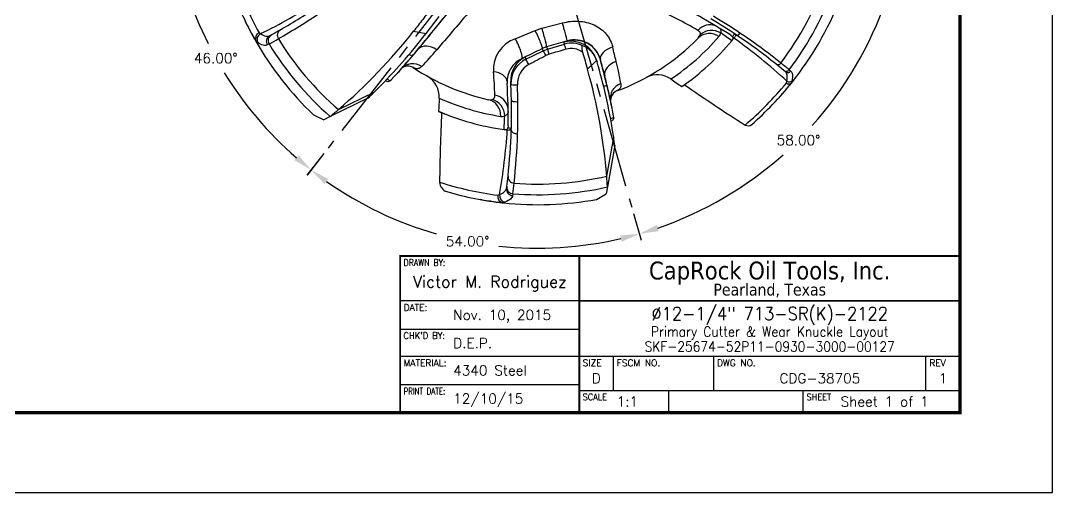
# Model space of a CAD drawing. Extents: x 34 to 204, y 6 to 38.
# Drawn here: x 92.28 to 102, y 10.99 to 15.43 of the extents above; entities that cross this region are included whole.
import ezdxf
from ezdxf.enums import TextEntityAlignment as Align

# ---------------------------------------------------------------- set-up
doc = ezdxf.new("R2010")
doc.units = 0
doc.header["$MEASUREMENT"] = 0
doc.header["$PDMODE"] = 35
doc.linetypes.add('CENTER2', pattern=[1.125, 0.75, -0.125, 0.125, -0.125])
doc.layers.get('Defpoints').update_dxf_attribs({"color": 10, "linetype": 'CONTINUOUS'})
for name, color, linetype in [('CLine', 5, 'CENTER2'), ('Default', 7, 'CONTINUOUS'), ('Dims', 4, 'CONTINUOUS'), ('ODG-42752R1', 7, 'CONTINUOUS'), ('Title Block', 7, 'CONTINUOUS')]:
    doc.layers.add(name, color=color, linetype=linetype)
doc.styles.add('Block', font='tahoma.ttf')
doc.styles.add('RomanD', font='romand.shx', dxfattribs={"width": 0.9})
doc.styles.add('RomanS', font='romans')
doc.dimstyles.get("Standard").update_dxf_attribs({"dimtxt": 0.094, "dimasz": 0.18, "dimexe": 0.0625, "dimexo": 0.0625, "dimgap": 0.09, "dimtad": 0, "dimtih": 1, "dimtoh": 1, "dimdec": 4, "dimzin": 4, "dimdsep": 46, "dimtxsty": 'RomanS', "dimcen": 0.09, "dimazin": 1, "dimtfac": 1, "dimtdec": 4, "dimtofl": 0, "dimtmove": 0, "dimatfit": 1, "dimfxl": 1, "dimtfill": 1, "dimtolj": 1, "dimtzin": 0, "dimarcsym": 0})

# ---------------------------------------------------------------- blocks, each defined once
blk = doc.blocks.new('SE')
at = {"layer": 'ODG-42752R1', "color": 7, "linetype": 'Continuous'}
for p, q in [((5.3203, 4.4629), (5.3128, 4.4783)), ((7.0173, 4.3612), (7.1411, 4.5197)), ((5.3602, 4.3843), (5.3523, 4.3995)), ((6.8998, 4.3825), (7.0173, 4.3612)), ((7.858, 4.3119), (8.0445, 4.3889)), ((8.0445, 4.3889), (8.1092, 4.4103)), ((8.1092, 4.4103), (8.3018, 4.4604)), ((5.4024, 4.3069), (5.3941, 4.3218)), ((5.4304, 4.2756), (5.4143, 4.2862)), ((5.4143, 4.2862), (5.4162, 4.2827)), ((5.4432, 4.3684), (5.457, 4.3591)), ((5.5437, 4.3398), (5.56, 4.3487)), ((6.9845, 4.3192), (7.0173, 4.3612)), ((8.3481, 4.2905), (8.1526, 4.2347)), ((8.348, 4.2878), (8.3147, 4.2782)), ((8.32, 4.2597), (8.3147, 4.2782)), ((8.348, 4.2878), (8.3481, 4.2905)), ((9.5818, 4.3169), (9.5995, 4.3465)), ((9.8888, 4.3436), (9.9034, 4.3318)), ((9.9034, 4.3318), (9.9045, 4.3331)), ((9.9101, 4.3086), (9.9083, 4.3064)), ((5.5376, 4.2618), (5.5211, 4.2528)), ((5.5376, 4.2618), (5.5376, 4.2618)), ((7.9563, 4.1178), (8.12, 4.1981)), ((8.1526, 4.2347), (8.1119, 4.2192)), ((8.12, 4.1981), (8.1119, 4.2192)), ((8.12, 4.1981), (8.1606, 4.2138)), ((8.1526, 4.2347), (8.1606, 4.2138)), ((8.1606, 4.2138), (8.32, 4.2597)), ((7.9551, 4.1412), (7.9182, 4.1235)), ((8.1771, 4.1652), (8.1469, 4.1528)), ((8.5376, 4.0242), (8.6237, 4.1065)), ((8.6231, 4.1099), (8.6274, 4.0948)), ((8.6274, 4.0948), (8.6237, 4.1065)), ((8.6387, 4.0554), (8.6274, 4.0948)), ((6.9101, 4.0322), (6.8956, 4.0398)), ((10.4027, 4.0004), (10.3878, 4.0128)), ((10.4376, 4.019), (10.4526, 4.0065)), ((10.4376, 4.019), (10.4376, 4.019)), ((6.675, 3.9137), (6.6885, 3.9252)), ((10.4117, 3.8939), (10.4157, 3.9125)), ((10.4646, 3.9158), (10.4603, 3.8957)), ((10.4603, 3.8957), (10.4618, 3.8974)), ((6.1912, 3.6439), (6.527, 3.8067)), ((8.8271, 3.8266), (8.8125, 3.8193)), ((10.408, 3.832), (10.3969, 3.819)), ((6.4689, 3.7504), (6.1134, 3.5781)), ((7.6046, 3.7372), (7.6391, 3.738)), ((10.3501, 3.7656), (10.3386, 3.7529)), ((6.1912, 3.6439), (6.1909, 3.6437)), ((5.9575, 3.5936), (6.0529, 3.5488)), ((6.1134, 3.5781), (6.0529, 3.5488)), ((8.7848, 3.5667), (8.7834, 3.5844)), ((7.7715, 3.4544), (7.7688, 3.4548)), ((7.7899, 3.491), (7.7877, 3.4724)), ((7.7877, 3.4724), (7.7894, 3.4722)), ((8.7186, 3.0167), (8.7844, 3.3841)), ((8.7957, 3.304), (8.7261, 2.9151)), ((8.7186, 3.0167), (8.7187, 3.0164)), ((7.7751, 2.9019), (7.7775, 2.9204)), ((7.6929, 2.8375), (7.7086, 2.8432)), ((7.8346, 2.8512), (7.8321, 2.8325)), ((7.8346, 2.8512), (7.8346, 2.8512)), ((8.622, 2.7981), (8.7143, 2.849)), ((8.7261, 2.9151), (8.7143, 2.849)), ((7.5442, 2.7936), (7.5274, 2.7966)), ((7.6312, 2.7797), (7.6143, 2.7822)), ((7.7187, 2.7683), (7.7017, 2.7703)), ((7.7604, 2.7725), (7.7424, 2.7658)), ((7.7424, 2.7658), (7.7464, 2.7652))]:
    blk.add_line(p, q, dxfattribs=at)
for centre, radius, start, end in [((8.0703, 5.8105), 2.9969, 198.00113, 208.76428), ((8.0704, 5.8105), 2.8684, 322.94991, 341.0627), ((8.0704, 5.8105), 3.0625, 199.71368, 209.92738), ((8.0704, 5.8105), 2.9688, 322.88052, 340.7615), ((6.6816, -0.6689), 5.9507, 57.38697, 63.99055), ((8.0704, 5.8105), 3.0625, 321.33974, 338.37648), ((3.1569, 9.1181), 5.2858, 295.79592, 302.45897), ((2.9201, 9.1737), 5.5, 299.7076, 304.2095), ((-59.2205, 59.0007), 85.9014, 320.313733, 320.723829), ((-90.0507, 83.7764), 125.4523, 320.638421, 320.878488), ((7.6903, 1.1817), 3.7227, 59.52195, 66.46734), ((2.5564, 9.6725), 6.1779, 299.78535, 304.09203), ((42.0905, -25.3826), 45.8106, 139.20273, 139.76609), ((6.8814, -0.2246), 5.5, 56.2095, 59.15652), ((6.6556, -0.5787), 5.9538, 56.12504, 58.95742), ((8.0704, 5.8105), 3.0625, 206.10662, 207.75568), ((8.0704, 5.8105), 3.0625, 207.75568, 209.40626), ((2.939, 9.1399), 5.4613, 298.68125, 299.71123), ((2.8499, 7.5589), 5.147, 310.4794, 321.89294), ((8.0704, 5.8105), 3.0625, 209.40626, 209.92738), ((5.4722, 4.312), 0.0634, 117.20563, 204.05837), ((8.0704, 5.8105), 3.0625, 209.92738, 226.37648), ((5.5903, 4.2945), 0.0621, 119.2405, 211.82152), ((2.878, 9.1284), 5.5459, 298.65614, 299.69403), ((8.0704, 5.8105), 2.8684, 211.52432, 229.0627), ((2.8474, 7.5514), 5.25, 314.49747, 322), ((7.9609, 4.0203), 0.3092, 109.43844, 183.87687), ((8.3845, 4.0395), 0.2488, 16.43932, 106.28652), ((8.4178, 4.0476), 0.2501, 14.97446, 106.21043), ((8.418, 4.0495), 0.2509, 15.81432, 106.16603), ((8.0704, 5.8105), 2.125, 290.43979, 315.3392), ((8.0703, 5.8106), 2.258, 303.70548, 319.08064), ((8.0704, 5.8105), 2.375, 304.79729, 320.28457), ((9.7229, 4.3777), 0.0708, 319.36694, 350.16061), ((6.7357, -0.154), 5.4563, 54.58921, 55.92701), ((7.9757, 5.8889), 2.4978, 320.28946, 320.68831), ((6.9876, 6.608), 3.6991, 322.05038, 322.50294), ((8.0704, 5.8105), 2.375, 320.77176, 321.45124), ((6.8429, 0.014), 5.288, 47.49588, 54.45803), ((6.8814, -0.2246), 5.5, 51.42537, 56.2095), ((6.7032, -0.5083), 5.8689, 51.46246, 56.128), ((8.0704, 5.8105), 2.9688, 211.44485, 228.7615), ((3.7319, 6.8482), 4.1547, 318.75112, 320.63322), ((2.0094, 8.4506), 6.5043, 318.55657, 319.34499), ((4.4156, 6.5022), 3.5457, 316.23492, 319.65814), ((-23.2778, 69.0804), 72.0575, 295.654776, 295.824736), ((15.1016, -18.5944), 23.7897, 106.52478, 106.92208), ((8.3887, 4.0203), 0.249, 64.95276, 106.01509), ((8.3843, 4.0412), 0.1784, 52.84567, 106.01149), ((8.4082, 4.0361), 0.2268, 18.08083, 67.71792), ((-104.5662, -23.3061), 116.6391, 13.588338, 13.657105), ((3.6747, 6.8128), 4.1739, 316.22446, 320.27833), ((1.7837, 8.5228), 6.7235, 317.59939, 318.97176), ((15.8892, 15.9594), 14.854, 232.56192, 232.68678), ((8.0202, 3.9061), 0.2401, 115.13078, 182.85745), ((8.0597, 3.9194), 0.2452, 115.24391, 182.6416), ((8.0664, 3.8928), 0.2505, 116.06736, 182.65177), ((8.0918, 4.0559), 0.1863, 157.78284, 158.73262), ((2.2127, 3.8452), 5.75, 2.7172, 2.95064), ((62.2003, -99.2838), 116.7086, 117.590482, 117.680776), ((8.5449, 4.1153), 0.1145, 358.45572, 1.28065), ((-33.4474, -6.9839), 43.5458, 14.55586, 14.77036), ((-25.9159, -4.878), 35.725, 14.17916, 14.57534), ((5.3626, 3.2603), 3.5457, 10.23492, 13.65814), ((6.9248, -0.2237), 5.5081, 50.3762, 51.42101), ((6.8471, 3.9575), 0.0962, 69.25912, 125.71519), ((6.8654, 3.9997), 0.0501, 52.94783, 72.05798), ((8.0704, 5.8105), 2.125, 236.43979, 257.3392), ((4.1664, 3.6923), 3.4995, 1.4168, 5.03435), ((8.0818, 3.8883), 0.2041, 118.65551, 182.79639), ((3.5874, 2.6147), 5.147, 4.4794, 15.89294), ((3.592, 2.6083), 5.25, 8.49747, 16), ((6.9058, -0.1946), 5.4613, 50.38877, 51.42903), ((10.4097, 4.0397), 0.0348, 230.94451, 323.26524), ((8.0704, 5.8105), 2.375, 232.85757, 233.13329), ((3.6351, -0.0525), 4.9971, 52.53175, 52.90186), ((6.9135, 3.7618), 0.228, 357.67955, 58.33681), ((2.5685, 3.5683), 5.2221, 359.15164, 3.57718), ((2.3222, 3.6207), 5.5, 2.7147, 2.99598), ((2.372, 2.4589), 6.5043, 12.55657, 13.34499), ((4.6808, 2.9106), 4.1547, 12.75112, 14.63322), ((9.1948, 3.7438), 0.228, 55.67955, 116.33681), ((18.5576, 16.9733), 15.9794, 234.69827, 235.1467), ((8.0704, 5.8105), 2.375, 305.55118, 306.88043), ((8.0704, 5.8105), 3.0257, 310.17286, 320.69494), ((8.0704, 5.8105), 3.0625, 311.1261, 321.33974), ((8.0704, 5.8105), 3.0625, 319.75568, 321.33974), ((10.435, 3.9205), 0.0355, 228.79624, 315.48684), ((2.8474, 7.5514), 5.25, 313.61466, 314.49747), ((2.3225, 3.6207), 5.4997, 1.15648, 2.71474), ((1.3959, 3.6234), 6.487, 0.83413, 2.25252), ((4.4556, 18.1015), 14.854, 286.56192, 286.68678), ((4.6758, 2.8435), 4.1739, 10.22446, 14.27833), ((2.1809, 2.3187), 6.7235, 11.59939, 12.97176), ((8.8505, 3.7317), 0.0962, 123.26048, 179.71523), ((8.8271, 3.7714), 0.0501, 106.94652, 126.05863), ((19.2557, 18.0035), 17.1945, 235.23537, 237.52055), ((8.0704, 5.8105), 3.0625, 318.10662, 319.75568), ((23.0943, 2.8322), 15.9794, 176.69827, 177.1467), ((8.0704, 5.8106), 2.258, 245.70548, 261.08064), ((2.3222, 3.6207), 5.5, 358.2095, 1.15652), ((1.5504, 3.6252), 6.3325, 358.08865, 0.83825), ((2.7662, 7.6146), 5.2438, 309.66718, 310.77673), ((8.0704, 5.8105), 2.375, 246.79729, 262.28457), ((24.313, 2.787), 17.1696, 177.23425, 179.42191), ((8.0704, 5.8105), 2.375, 247.55118, 248.88043), ((7.7309, 3.6498), 0.0708, 261.36694, 292.16061), ((2.3049, 3.7817), 5.4563, 356.58921, 357.92701), ((10.2067, -1.2239), 4.9971, 106.53175, 106.90186), ((8.0704, 5.8105), 2.375, 286.85757, 287.13329), ((10.0497, 3.547), 0.0557, 240.50007, 308.8912), ((2.5064, 3.7796), 5.2858, 349.79591, 356.45898), ((8.0867, 5.9323), 2.4978, 262.28946, 262.68831), ((8.0704, 5.8105), 2.375, 262.77176, 263.45124), ((2.3222, 3.6207), 5.5, 353.7076, 358.2095), ((8.1728, 7.1514), 3.6991, 264.05038, 264.50294), ((1.7049, 3.6197), 6.1779, 353.78535, 358.09203), ((3.592, 2.6083), 5.25, 7.61466, 8.49747), ((2.3607, 3.6161), 5.4613, 352.68125, 353.71123), ((8.0704, 5.8105), 2.8684, 265.52432, 283.0627), ((3.4931, 2.5797), 5.2438, 3.66718, 4.77673), ((8.0704, 5.8105), 2.9969, 252.00113, 262.76428), ((7.2433, 2.9647), 0.099, 182.59269, 251.30746), ((7.8391, 2.9131), 0.0621, 173.2405, 265.82152), ((2.3342, 3.5601), 5.5459, 352.65614, 353.69403), ((8.0704, 5.8105), 3.0625, 253.71368, 263.92738), ((7.7555, 2.8278), 0.0634, 171.20563, 258.05837), ((8.0704, 5.8105), 2.9688, 265.44485, 282.7615), ((8.0704, 5.8105), 3.0625, 260.10662, 261.75568), ((8.0704, 5.8105), 3.0625, 261.75568, 263.40626), ((8.0704, 5.8105), 3.0625, 263.40626, 263.92738), ((8.0704, 5.8105), 3.0625, 263.92738, 280.37648)]:
    blk.add_arc(centre, radius, start, end, dxfattribs=at)
for centre, major_axis, ratio, start_param, end_param in [((5.6767, 4.3423), (0.031, -0.0543), 0.964315, 3.141593, 4.742966), ((8.044, 4.3584), (0.0675, -0.1395), 0.090151, 0.035049, 1.746953), ((8.1099, 4.3836), (0.0425, -0.1491), 0.043253, 0.034939, 1.738563), ((8.3054, 4.4394), (0.0426, -0.149), 0.015036, 0.034911, 1.707405), ((9.6844, 4.2902), (0.082, 0.1315), 0.936969, 0.172685, 1.384784), ((9.6921, 4.2079), (-0.1102, 0.109), 0.965196, 4.886375, 6.283185), ((9.7104, 4.2403), (-0.15, 0.039), 0.962871, 4.396931, 5.757402), ((5.4835, 4.3065), (-0.0338, -0.0526), 0.924504, 4.213232, 5.778563), ((5.5735, 4.2848), (0.0298, -0.0549), 0.982828, 3.141593, 4.762747), ((7.8514, 4.2656), (0.0671, -0.1397), 0.172766, 0.03544, 1.824137), ((9.9598, 4.3754), (0.0195, 0.0291), 0.514067, 3.141593, 4.681601), ((7.0625, 4.1132), (-0.1197, 0.0985), 0.698751, 4.819697, 6.267875), ((8.1474, 4.142), (-0.0275, 0.0561), 0.070024, 4.872074, 6.248193), ((8.1778, 4.1537), (-0.0173, 0.0601), 0.039941, 4.892549, 6.248251), ((8.3372, 4.1996), (-0.0173, 0.0601), 0.024951, 4.923415, 6.248268), ((8.8096, 4.1564), (-0.1499, -0.0395), 0.540309, 4.800935, 6.271598), ((6.8993, 3.9258), (0.1132, -0.1059), 0.938632, 1.754913, 3.164098), ((7.9836, 4.0617), (-0.0275, 0.0561), 0.045008, 4.793642, 6.248243), ((8.8511, 3.9975), (-0.15, -0.0389), 0.698749, 4.819697, 6.267875), ((10.3327, 4.1026), (0.0218, 0.0274), 0.964325, 3.141593, 4.738048), ((6.8256, 3.9026), (-0.0551, -0.1449), 0.960796, 2.91873, 3.138867), ((7.6281, 3.8943), (-0.1547, -0.0088), 0.680958, 3.187476, 4.516453), ((10.4252, 4.0273), (0.0224, 0.0269), 0.982836, 3.141593, 4.758239), ((8.9069, 3.7553), (0.1522, 0.0294), 0.938632, 1.754913, 3.164098), ((10.4376, 3.9371), (0.0343, -0.007), 0.923813, 4.219988, 5.780973), ((7.8785, 3.8841), (-0.0624, -0.003), 0.091217, 0, 1.557324), ((8.8822, 3.6821), (0.0848, -0.1298), 0.960796, 2.91873, 3.138907), ((7.5706, 3.586), (-0.034, -0.1512), 0.965196, 1.744782, 3.141593), ((7.6078, 3.5876), (0.0465, -0.1479), 0.962871, 1.255339, 2.615809), ((7.6363, 3.6361), (0.155, 0.0002), 0.936969, 0.139232, 1.384784), ((7.8836, 3.7329), (-0.0625, -0.0013), 0.240853, 0, 1.544242), ((7.882, 3.4469), (-0.0625, 0.002), 0.526971, 0, 1.545349), ((7.8512, 3.011), (-0.0621, 0.0069), 0.964315, 0, 1.601373), ((7.7667, 2.8336), (-0.0226, 0.0583), 0.924504, 1.071639, 2.63697), ((7.837, 2.8937), (-0.062, 0.0082), 0.982828, 0, 1.621155)]:
    blk.add_ellipse(centre, major_axis=major_axis, ratio=ratio, start_param=start_param, end_param=end_param, dxfattribs=at)
for points, knots in [([(7.0699, 4.6002), (7.056, 4.5825), (7.0421, 4.5646), (7.014, 4.5286), (6.9998, 4.5104), (6.9714, 4.4741), (6.9571, 4.4558), (6.9285, 4.4192), (6.9142, 4.4009), (6.8998, 4.3825)], [0, 0, 0, 0, 0.25, 0.25, 0.5, 0.5, 0.75, 0.75, 1, 1, 1, 1]), ([(8.3018, 4.4604), (8.3513, 4.4737), (8.4028, 4.4793), (8.504, 4.4736), (8.5546, 4.4619), (8.6224, 4.4306), (8.6441, 4.4176), (8.6829, 4.388), (8.7001, 4.3715), (8.7303, 4.3349), (8.7428, 4.3152), (8.7626, 4.2752), (8.77, 4.2546), (8.7751, 4.2336)], [0, 0, 0, 0, 0.25, 0.25, 0.5, 0.5, 0.625, 0.625, 0.75, 0.75, 0.875, 0.875, 1, 1, 1, 1]), ([(9.5995, 4.3465), (9.6021, 4.3554), (9.6017, 4.3633), (9.5964, 4.3741), (9.5939, 4.3776), (9.5873, 4.384), (9.5833, 4.3871), (9.5785, 4.39)], [0, 0, 0, 0, 0.5, 0.5, 0.75, 0.75, 1, 1, 1, 1]), ([(9.7753, 4.4154), (9.7774, 4.4137), (9.7793, 4.4119), (9.7852, 4.4059), (9.7883, 4.4015), (9.7949, 4.3874), (9.7956, 4.3771), (9.7926, 4.3656)], [0.1413893, 0.1413893, 0.1413893, 0.1413893, 0.25, 0.25, 0.5, 0.5, 1, 1, 1, 1]), ([(5.457, 4.3591), (5.476, 4.3473), (5.4928, 4.3399), (5.5217, 4.3335), (5.5339, 4.3345), (5.5437, 4.3398)], [0, 0, 0, 0, 0.5, 0.5, 1, 1, 1, 1]), ([(9.9083, 4.3064), (9.9114, 4.3101), (9.9125, 4.3141), (9.9109, 4.3225), (9.9081, 4.327), (9.9034, 4.3318)], [0, 0, 0, 0, 0.5, 0.5, 1, 1, 1, 1]), ([(9.9224, 4.3562), (9.9272, 4.3514), (9.93, 4.3468), (9.9318, 4.3383), (9.9308, 4.3343), (9.9278, 4.3305)], [0, 0, 0, 0, 0.5, 0.5, 1, 1, 1, 1]), ([(5.5211, 4.2528), (5.511, 4.2474), (5.4983, 4.2467), (5.468, 4.2542), (5.4504, 4.2625), (5.4304, 4.2756)], [0, 0, 0, 0, 0.5, 0.5, 1, 1, 1, 1]), ([(8.4941, 4.2459), (8.4924, 4.2466), (8.4908, 4.2468), (8.4879, 4.2461), (8.4867, 4.2451), (8.4848, 4.2421), (8.4841, 4.24), (8.4833, 4.235), (8.4832, 4.2321), (8.4833, 4.2257), (8.4837, 4.2222), (8.4846, 4.2149), (8.4853, 4.2111), (8.4876, 4.1996), (8.4897, 4.1915), (8.492, 4.1833)], [0, 0, 0, 0, 0.125, 0.125, 0.25, 0.25, 0.375, 0.375, 0.5, 0.5, 0.625, 0.625, 0.75, 0.75, 1, 1, 1, 1]), ([(8.492, 4.1833), (8.4996, 4.157), (8.5072, 4.1305), (8.5224, 4.0774), (8.53, 4.0508), (8.5376, 4.0242)], [0, 0, 0, 0, 0.5, 0.5, 1, 1, 1, 1]), ([(6.9762, 4.0496), (6.9659, 4.039), (6.9554, 4.0323), (6.9335, 4.0265), (6.9221, 4.0274), (6.9101, 4.0322)], [0, 0, 0, 0, 0.5, 0.5, 1, 1, 1, 1]), ([(7.7994, 4.0011), (7.7994, 4.0011), (7.7994, 4.0011), (7.799, 4.0003), (7.798, 3.9977), (7.7976, 3.9967)], [0.4799445, 0.4799445, 0.4799445, 0.4799445, 0.4843122, 0.8327737, 1, 1, 1, 1]), ([(10.4157, 3.9125), (10.42, 3.9346), (10.4209, 3.953), (10.4165, 3.9824), (10.4112, 3.9933), (10.4027, 4.0004)], [0, 0, 0, 0, 0.5, 0.5, 1, 1, 1, 1]), ([(10.4526, 4.0065), (10.4612, 3.9993), (10.4664, 3.988), (10.4705, 3.9577), (10.4693, 3.9387), (10.4646, 3.9158)], [0, 0, 0, 0, 0.5, 0.5, 1, 1, 1, 1]), ([(6.675, 3.9137), (6.6691, 3.9096), (6.6637, 3.9073), (6.6539, 3.9062), (6.6495, 3.9075), (6.6455, 3.9105)], [0, 0, 0, 0, 0.5, 0.5, 1, 1, 1, 1]), ([(8.8519, 3.8903), (8.8544, 3.8757), (8.8536, 3.8633), (8.8454, 3.8421), (8.838, 3.8335), (8.8271, 3.8266)], [0, 0, 0, 0, 0.5, 0.5, 1, 1, 1, 1]), ([(7.6391, 3.738), (7.648, 3.7404), (7.6545, 3.745), (7.6609, 3.7552), (7.6625, 3.7592), (7.6645, 3.7682), (7.6649, 3.7732), (7.6648, 3.7788)], [0, 0, 0, 0, 0.5, 0.5, 0.75, 0.75, 1, 1, 1, 1]), ([(7.7906, 3.6252), (7.7903, 3.6226), (7.7898, 3.62), (7.7879, 3.612), (7.7858, 3.607), (7.7774, 3.5939), (7.769, 3.5878), (7.7576, 3.5843)], [0.1437311, 0.1437311, 0.1437311, 0.1437311, 0.25, 0.25, 0.5, 0.5, 1, 1, 1, 1]), ([(8.7848, 3.5667), (8.7846, 3.5595), (8.7833, 3.5538), (8.7784, 3.5453), (8.7748, 3.5424), (8.77, 3.5409)], [0, 0, 0, 0, 0.5, 0.5, 1, 1, 1, 1]), ([(7.7688, 3.4548), (7.7735, 3.4542), (7.7775, 3.4553), (7.7838, 3.4612), (7.7861, 3.4659), (7.7877, 3.4724)], [0, 0, 0, 0, 0.5, 0.5, 1, 1, 1, 1]), ([(7.8185, 3.4693), (7.8169, 3.4626), (7.8146, 3.4578), (7.8082, 3.4517), (7.8043, 3.4505), (7.7995, 3.451)], [0, 0, 0, 0, 0.5, 0.5, 1, 1, 1, 1]), ([(7.7086, 2.8432), (7.7293, 2.8516), (7.7451, 2.8608), (7.7672, 2.8805), (7.7736, 2.8909), (7.7751, 2.9019)], [0, 0, 0, 0, 0.5, 0.5, 1, 1, 1, 1]), ([(7.8321, 2.8325), (7.8306, 2.8212), (7.8238, 2.8105), (7.7998, 2.7904), (7.7828, 2.781), (7.7604, 2.7725)], [0, 0, 0, 0, 0.5, 0.5, 1, 1, 1, 1])]:
    blk.add_open_spline(points, degree=3, knots=knots, dxfattribs=at)
for points in [[(9.4257, 3.8602), (9.4343, 3.8662), (9.4428, 3.8722), (9.4513, 3.8782)], [(7.1347, 3.6276), (7.1442, 3.6235), (7.1538, 3.6195), (7.1635, 3.6155)]]:
    blk.add_rational_spline(points, [0.999603161599, 0.999588739652, 0.999588739652, 0.999603161599], degree=3, dxfattribs=at)
blk = doc.blocks.new('*D266')
at = {"layer": 'Defpoints', "color": 0, "transparency": 16777216}
for p in [(97.1532, 16.7586), (97.1532, 16.7586), (93.9604, 16.4231), (93.921, 15.4963), (95.1767, 14.2289)]:
    blk.add_point(p, dxfattribs=at)
at = {"layer": 'Dims', "color": 0, "lineweight": -2, "transparency": 16777216}
for p, q in [((93.8983, 16.4165), (93.6401, 16.3894)), ((95.1382, 14.1796), (94.9784, 13.975))]:
    blk.add_line(p, q, dxfattribs=at)
for start, end in [(188.97248, 206.44433), (211.62054, 229.02752)]:
    blk.add_arc((97.1532, 16.7586), 3.47, start, end, dxfattribs=at)
at = {"layer": 'Dims', "color": 0, "transparency": 16777216}
for points in [[(93.6959, 16.2136), (93.7554, 16.2214), (93.7022, 16.3959)], [(94.897, 14.1619), (94.8589, 14.1156), (95.0169, 14.0243)]]:
    blk.add_solid(points, dxfattribs=at)
at = {"layer": 'Dims', "color": 0, "transparency": 16777216, "insert": (94.1183, 15.0764), "char_height": 0.094, "attachment_point": 5, "style": 'RomanS', "bg_fill": 3, "box_fill_scale": 1.25, "bg_fill_color": 256, "bg_fill_true_color": 13158600, "bg_fill_transparency": 0}
blk.add_mtext('\\A1;46.00°', dxfattribs=at)
blk = doc.blocks.new('*D267')
at = {"layer": 'Defpoints', "color": 0, "transparency": 16777216}
for p in [(97.1532, 16.7586), (97.1532, 16.7586), (95.1767, 14.2289), (98.0381, 13.6727), (95.9658, 13.4964)]:
    blk.add_point(p, dxfattribs=at)
at = {"layer": 'Dims', "color": 0, "lineweight": -2, "transparency": 16777216}
for p, q in [((95.1382, 14.1796), (94.9774, 13.9737)), ((98.0553, 13.6126), (98.1273, 13.3615))]:
    blk.add_line(p, q, dxfattribs=at)
for start, end in [(234.9711, 253.97568), (263.93984, 283.0289)]:
    blk.add_arc((97.1532, 16.7586), 3.4716, start, end, dxfattribs=at)
at = {"layer": 'Dims', "color": 0, "transparency": 16777216}
for points in [[(95.1427, 13.8918), (95.1784, 13.94), (95.0159, 14.023)], [(97.9283, 13.4055), (97.9433, 13.3474), (98.1101, 13.4215)]]:
    blk.add_solid(points, dxfattribs=at)
at = {"layer": 'Dims', "color": 0, "transparency": 16777216, "insert": (96.4908, 13.3508), "char_height": 0.094, "attachment_point": 5, "style": 'RomanS', "bg_fill": 3, "box_fill_scale": 1.25, "bg_fill_color": 256, "bg_fill_true_color": 13158600, "bg_fill_transparency": 0}
blk.add_mtext('\\A1;54.00°', dxfattribs=at)
blk = doc.blocks.new('*D268')
at = {"layer": 'Defpoints', "color": 0, "transparency": 16777216}
for p in [(97.1532, 16.7586), (97.1532, 16.7586), (100.2391, 15.8738), (99.1609, 13.9265), (98.0381, 13.6727)]:
    blk.add_point(p, dxfattribs=at)
at = {"layer": 'Dims', "color": 0, "lineweight": -2, "transparency": 16777216}
for p, q in [((100.2992, 15.8565), (100.5504, 15.7845)), ((98.0553, 13.6126), (98.1273, 13.3615))]:
    blk.add_line(p, q, dxfattribs=at)
for start, end in [(318.11455, 341.02891), (288.97109, 311.70587)]:
    blk.add_arc((97.1532, 16.7586), 3.4716, start, end, dxfattribs=at)
at = {"layer": 'Dims', "color": 0, "transparency": 16777216}
for points in [[(100.4076, 15.6391), (100.4648, 15.621), (100.4903, 15.8017)], [(98.2908, 13.447), (98.2727, 13.5042), (98.1101, 13.4215)]]:
    blk.add_solid(points, dxfattribs=at)
at = {"layer": 'Dims', "color": 0, "transparency": 16777216, "insert": (99.608, 14.3039), "char_height": 0.094, "attachment_point": 5, "style": 'RomanS', "bg_fill": 3, "box_fill_scale": 1.25, "bg_fill_color": 256, "bg_fill_true_color": 13158600, "bg_fill_transparency": 0}
blk.add_mtext('\\A1;58.00°', dxfattribs=at)
blk = doc.blocks.new('COT_Dblock')
at = {"layer": 'Title Block'}
for p, q in [((29.5441, 1.8047), (27.8566, 1.8047)), ((27.8566, 1.5389), (29.5441, 1.5389)), ((27.8566, 1.2816), (33.13, 1.2816)), ((29.8647, 0.9609), (29.8647, 1.2816)), ((30.8097, 0.9609), (30.8097, 1.2816)), ((32.8094, 0.9609), (32.8094, 1.2816)), ((27.8566, 1.0158), (29.5441, 1.0158)), ((29.5441, 0.9609), (33.13, 0.9609)), ((30.3878, 0.75), (30.3878, 0.9609)), ((31.6534, 0.75), (31.6534, 0.9609))]:
    blk.add_line(p, q, dxfattribs=at)
at = {"layer": 'Title Block', "color": 8}
blk.add_lwpolyline([(0, 0), (34, 0), (34, 22), (0, 22)], close=True, dxfattribs=at)
at = {"layer": 'Title Block', "const_width": 0.03}
blk.add_lwpolyline([(33.13, 21.25), (0.87, 21.25), (0.87, 0.75), (33.13, 0.75)], close=True, dxfattribs=at)
at = {"layer": 'Title Block', "const_width": 0.0169}
for points in [[(27.8566, 0.75), (27.8566, 2.2266), (33.13, 2.2266)], [(29.5441, 0.75), (29.5441, 2.2266)], [(29.5441, 1.8047), (33.13, 1.8047)]]:
    blk.add_lwpolyline(points, dxfattribs=at)
at = {"layer": 'Title Block', "style": 'RomanS'}
for s, width, p in [('DRAWN BY:', 0.86, (27.8878, 2.1953)), ("CHK'D BY:", 0.91, (27.8878, 1.5077)), ('PRINT DATE:', 0.78, (27.8878, 0.9845)), ('SCALE', 0.9, (29.5753, 0.9297)), ('SHEET', 0.9, (31.6847, 0.9297))]:
    blk.add_text(s, height=0.0625, dxfattribs=dict(at, width=width)).set_placement(p, align=Align.TOP_LEFT)
at = {"layer": 'Title Block', "style": 'Block'}
for s, height, p in [('CapRock Oil Tools, Inc.', 0.16875, (31.337, 2.0898)), ('Pearland, Texas', 0.1125, (31.337, 1.9102))]:
    blk.add_text(s, height=height, dxfattribs=at).set_placement(p, align=Align.MIDDLE_CENTER)
at = {"layer": 'Title Block', "style": 'RomanS'}
for s, p in [('DATE:', (27.8878, 1.7734)), ('MATERIAL:', (27.8878, 1.2503)), ('SIZE', (29.5753, 1.2503)), ('FSCM NO.', (29.8959, 1.2503)), ('DWG NO.', (30.8409, 1.2503)), ('REV', (32.8406, 1.2503))]:
    blk.add_text(s, height=0.0625, dxfattribs=at).set_placement(p, align=Align.TOP_LEFT)
at = {"layer": 'Title Block', "color": 3, "style": 'RomanS'}
blk.add_text('D', height=0.094, dxfattribs=at).set_placement((29.7044, 1.1213), align=Align.TOP_CENTER)
at = {"layer": 'Title Block', "color": 1, "style": 'RomanS', "flags": 8}
for tag, p in [('FNAME', (0.62, 3.75)), ('REVDATE', (0.62, 2.25)), ('USER', (0.62, 0.75))]:
    blk.add_attdef(tag, text='', height=0.047, rotation=90, dxfattribs=at).set_placement(p, align=Align.BOTTOM_LEFT)
at = {"layer": 'Title Block', "color": 3, "style": 'RomanS', "flags": 8}
blk.add_attdef('DRAWN', text='', height=0.11, dxfattribs=at).set_placement((28.7003, 1.9844), align=Align.MIDDLE_CENTER)
for tag, p in [('DDATE', (28.3559, 1.6718)), ('CHECK', (28.3559, 1.406)), ('MATRL', (28.3559, 1.1487)), ('PDATE', (28.3559, 0.8829)), ('SCALE', (29.8959, 0.8555)), ('SHEET', (32.0053, 0.8555))]:
    blk.add_attdef(tag, text='', height=0.094, dxfattribs=at).set_placement(p, align=Align.MIDDLE_LEFT)
at = {"layer": 'Title Block', "color": 3, "style": 'RomanD', "width": 0.9, "flags": 8}
for tag, height, p in [('TITL1', 0.125, (31.337, 1.6835)), ('TITL2', 0.094, (31.337, 1.5143)), ('TITL3', 0.094, (31.337, 1.3739))]:
    blk.add_attdef(tag, text='', height=height, dxfattribs=at).set_placement(p, align=Align.MIDDLE_CENTER)
at = {"layer": 'Title Block', "color": 3, "style": 'RomanS', "flags": 8}
for tag, p in [('FSCM#', (30.3372, 1.1213)), ('DWG#', (31.8095, 1.1213)), ('REV#', (32.9697, 1.1213))]:
    blk.add_attdef(tag, text='', height=0.094, dxfattribs=at).set_placement(p, align=Align.TOP_CENTER)

msp = doc.modelspace()

# ---------------------------------------------------------------- linework, layer by layer
at = {"layer": 'CLine'}
for q in [(95.17671, 14.22887), (98.03807, 13.67268)]:
    msp.add_line((97.15318, 16.75864), q, dxfattribs=at)

# ---------------------------------------------------------------- block references
at = {"layer": 'Default'}
msp.add_blockref('SE', (89.08281, 10.9481), dxfattribs=at)

# ---------------------------------------------------------------- next in the draw order: dimensions: what is measured, and where the dimension line sits
at = {"layer": 'Dims'}
dim = msp.add_angular_dim_2l(base=(93.92098, 15.49629), line1=((97.15318, 16.75864), (95.17671, 14.22887)), line2=((97.15318, 16.75864), (93.96045, 16.42307)), dimstyle='Standard', dxfattribs=at)
dim.commit()
dim.dimension.update_dxf_attribs({"geometry": '*D266', "text_midpoint": (94.11828, 15.07636)})

# ---------------------------------------------------------------- next in the draw order: dimensions: what is measured, and where the dimension line sits
dim = msp.add_angular_dim_2l(base=(95.96583, 13.49642), line1=((97.15318, 16.75864), (98.03807, 13.67268)), line2=((97.15318, 16.75864), (95.17671, 14.22887)), dimstyle='Standard', dxfattribs=at)
dim.commit()
dim.dimension.update_dxf_attribs({"geometry": '*D267', "text_midpoint": (96.49077, 13.35084)})

# ---------------------------------------------------------------- next in the draw order: dimensions: what is measured, and where the dimension line sits
dim = msp.add_angular_dim_2l(base=(99.16091, 13.92652), line1=((97.15318, 16.75864), (100.23914, 15.87375)), line2=((97.15318, 16.75864), (98.03807, 13.67268)), dimstyle='Standard', dxfattribs=at)
dim.commit()
dim.dimension.update_dxf_attribs({"geometry": '*D268', "text_midpoint": (99.60796, 14.30386)})

# ---------------------------------------------------------------- next in the draw order: block references
at = {"layer": 'Title Block'}
ref = msp.add_blockref('COT_Dblock', (68, 10.98594), dxfattribs=at)
ref.add_attrib('TITL1', 'Ø12-1/4" 713-SR(K)-2122', dxfattribs={"color": 3, "height": 0.125, "style": 'RomanD', "width": 0.9, "flags": 8}).set_placement((99.33703, 12.66946), align=Align.MIDDLE_CENTER)
ref.add_attrib('TITL2', 'Primary Cutter & Wear Knuckle Layout', dxfattribs={"color": 3, "height": 0.094, "style": 'RomanD', "width": 0.9, "flags": 8}).set_placement((99.33703, 12.50026), align=Align.MIDDLE_CENTER)
ref.add_attrib('TITL3', 'SKF-25674-52P11-0930-3000-00127', dxfattribs={"color": 3, "height": 0.094, "style": 'RomanD', "width": 0.9, "flags": 8}).set_placement((99.33703, 12.35986), align=Align.MIDDLE_CENTER)
ref.add_attrib('DWG#', 'CDG-38705', dxfattribs={"color": 3, "height": 0.094, "style": 'RomanS', "flags": 8}).set_placement((99.80953, 12.10719), align=Align.TOP_CENTER)
ref.add_attrib('REV#', '1', dxfattribs={"color": 3, "height": 0.094, "style": 'RomanS', "flags": 8}).set_placement((100.96969, 12.10719), align=Align.TOP_CENTER)
ref.add_attrib('SHEET', 'Sheet 1 of 1', dxfattribs={"color": 3, "height": 0.094, "style": 'RomanS', "flags": 8}).set_placement((100.00531, 11.8414), align=Align.MIDDLE_LEFT)
ref.add_attrib('SCALE', '1:1', dxfattribs={"color": 3, "height": 0.094, "style": 'RomanS', "flags": 8}).set_placement((97.89594, 11.8414), align=Align.MIDDLE_LEFT)
ref.add_attrib('DRAWN', 'Victor M. Rodriguez', dxfattribs={"color": 3, "height": 0.11, "style": 'RomanS', "flags": 8}).set_placement((96.70031, 12.97031), align=Align.MIDDLE_CENTER)
ref.add_attrib('DDATE', 'Nov. 10, 2015', dxfattribs={"color": 3, "height": 0.094, "style": 'RomanS', "flags": 8}).set_placement((96.3559, 12.65773), align=Align.MIDDLE_LEFT)
ref.add_attrib('CHECK', 'D.E.P.', dxfattribs={"color": 3, "height": 0.094, "style": 'RomanS', "flags": 8}).set_placement((96.3559, 12.39195), align=Align.MIDDLE_LEFT)
ref.add_attrib('MATRL', '4340 Steel', dxfattribs={"color": 3, "height": 0.094, "style": 'RomanS', "flags": 8}).set_placement((96.3559, 12.13461), align=Align.MIDDLE_LEFT)
ref.add_attrib('PDATE', '12/10/15', dxfattribs={"color": 3, "height": 0.094, "style": 'RomanS', "flags": 8}).set_placement((96.3559, 11.86883), align=Align.MIDDLE_LEFT)

doc.saveas('drawing.dxf')
